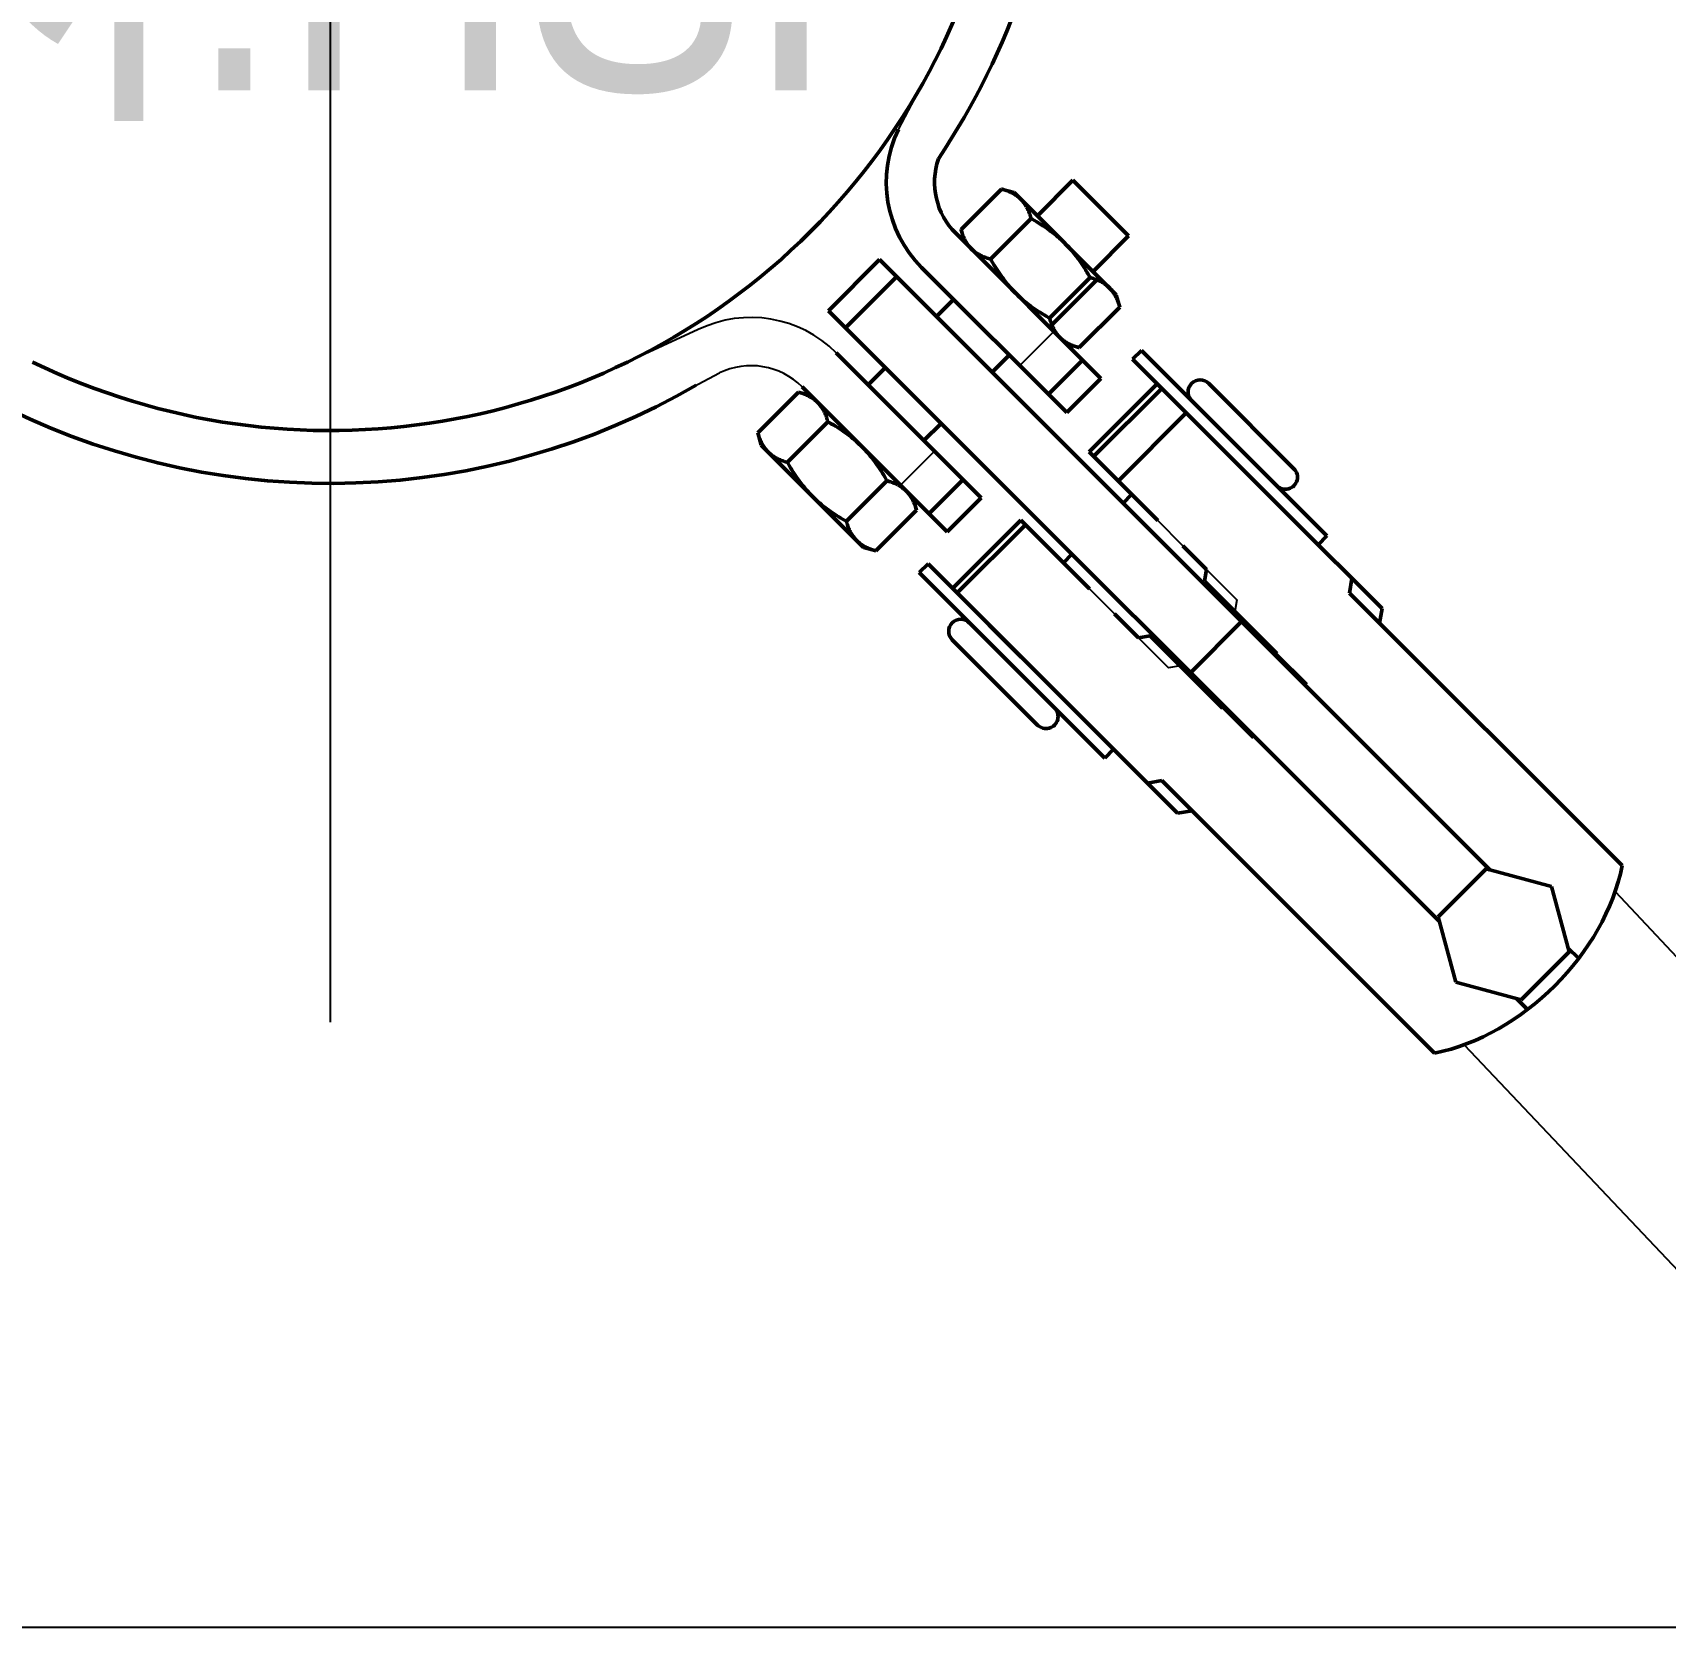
# Model space of a CAD drawing. Header units: millimetres. Extents: x 0 to 1390178, y 0 to 110113.
# Drawn here: x 552915.1 to 553052.5, y 34400.7 to 34534.9 of the extents above; entities that cross this region are included whole.
import ezdxf
from ezdxf.enums import TextEntityAlignment as Align
from ezdxf.xclip import XClip

# ---------------------------------------------------------------- set-up
doc = ezdxf.new("R2010")
doc.units = ezdxf.units.MM
doc.header["$LTSCALE"] = 100
doc.header["$XCLIPFRAME"] = 0
doc.linetypes.add('X - 평면도$0$CENTER', pattern=[65, 60, -2, 1, -2])
doc.linetypes.add('X - 평면도$0$DASHED', pattern=[0.75, 0.5, -0.25])
doc.layers.add('X - 평면도$0$AA-WAXM-CONC', color=2, linetype='Continuous')
doc.layers.add('X - 평면도$0$LINE', color=7, linetype='Continuous')
doc.layers.add('X - 평면도$0$DEFPOINT', color=163, linetype='Continuous', plot=False)
for name, color, linetype, lineweight in [('X - 평면도$0$hidden', 7, 'X - 평면도$0$DASHED', 5), ('X - 평면도$0$thread', 7, 'Continuous', 5), ('X - 평면도$0$vis', 7, 'Continuous', 30)]:
    doc.layers.add(name, color=color, linetype=linetype, lineweight=lineweight)
doc.styles.add('X - 평면도$0$du', font='Dotum.ttf')

# ---------------------------------------------------------------- blocks, each defined once
blk = doc.blocks.new('X - 평면도$0$소방 100Ø')
at = {"layer": 'X - 평면도$0$hidden', "lineweight": 25}
for p, q in [((8835351.132955335, -5047024.048037196), (8835348.265243554, -5047026.915748976)), ((8835341.084493255, -5047034.096499275), (8835338.216781475, -5047036.964211056)), ((8835361.96871456, -5047042.064546719), (8835359.859059801, -5047039.954891961)), ((8835363.978932096, -5047044.074764255), (8835366.509599598, -5047046.605431758)), ((8835354.12363624, -5047045.690315524), (8835356.233290998, -5047047.799970282)), ((8835366.509599598, -5047046.605431758), (8835366.34161293, -5047047.584529804)), ((8835358.243508535, -5047049.810187818), (8835360.774176037, -5047052.340855321)), ((8835369.894280769, -5047051.137197644), (8835372.424948271, -5047053.667865146)), ((8835361.753274081, -5047052.172868656), (8835360.774176037, -5047052.340855321)), ((8835365.305941919, -5047055.725536494), (8835367.836609421, -5047058.256203996))]:
    blk.add_line(p, q, dxfattribs=at)
for points in [[(8835349.21158844, -5047014.544294652), (8835349.308511918, -5047014.598182196), (8835349.498383494, -5047014.706080602), (8835349.683200482, -5047014.814266358), (8835349.773801917, -5047014.868512994), (8835349.863243887, -5047014.922886686), (8835350.038779855, -5047015.032089109), (8835350.210061006, -5047015.14202209), (8835350.377327632, -5047015.252835747), (8835350.540808847, -5047015.364682503), (8835350.700723598, -5047015.477717815), (8835350.779409442, -5047015.534730751), (8835350.857281676, -5047015.592100857), (8835351.010684624, -5047015.70799532), (8835351.161126597, -5047015.825570153), (8835351.308795214, -5047015.945000427), (8835351.453872323, -5047016.066468203), (8835351.59653478, -5047016.190163488), (8835351.667014599, -5047016.252908245), (8835351.736955194, -5047016.316285251), (8835351.875302656, -5047016.445042526), (8835352.011743445, -5047016.576655636), (8835352.079300223, -5047016.643605376)], [(8835352.079300223, -5047016.643605376), (8835352.146249963, -5047016.711162152), (8835352.27786307, -5047016.847602943), (8835352.406620348, -5047016.985950403), (8835352.469997352, -5047017.055890998), (8835352.53274211, -5047017.126370819), (8835352.656437393, -5047017.269033274), (8835352.777905172, -5047017.414110383), (8835352.897335444, -5047017.561778998), (8835353.014910279, -5047017.712220974), (8835353.13080474, -5047017.865623919), (8835353.188174848, -5047017.943496155), (8835353.245187784, -5047018.022182001), (8835353.358223094, -5047018.18209675), (8835353.47006985, -5047018.345577965), (8835353.580883507, -5047018.512844592), (8835353.69081649, -5047018.684125744), (8835353.80001891, -5047018.859661711), (8835353.854392603, -5047018.94910368), (8835353.908639241, -5047019.039705116), (8835354.016824996, -5047019.224522104), (8835354.124723403, -5047019.41439368), (8835354.178610945, -5047019.511317158)], [(8835350.77162365, -5047022.918304453), (8835350.67470017, -5047022.86441691), (8835350.484828599, -5047022.756518504), (8835350.300011609, -5047022.648332749), (8835350.209410174, -5047022.594086109), (8835350.119968204, -5047022.53971242), (8835349.944432236, -5047022.430509998), (8835349.773151085, -5047022.320577016), (8835349.605884455, -5047022.209763357), (8835349.442403244, -5047022.097916599), (8835349.28248849, -5047021.984881295), (8835349.203802649, -5047021.927868353), (8835349.125930412, -5047021.870498247), (8835348.972527467, -5047021.754603786), (8835348.822085489, -5047021.637028953), (8835348.674416875, -5047021.517598679), (8835348.529339766, -5047021.396130903), (8835348.386677312, -5047021.272435619), (8835348.316197488, -5047021.20969086), (8835348.246256895, -5047021.146313855), (8835348.107909437, -5047021.017556576), (8835347.971468642, -5047020.885943472), (8835347.903911868, -5047020.81899373)], [(8835331.262471128, -5047030.00990071), (8835331.295909407, -5047030.043950265), (8835331.360706292, -5047030.11360631), (8835331.422844235, -5047030.18539126), (8835331.452956403, -5047030.222103031), (8835331.48245097, -5047030.259372769), (8835331.539644694, -5047030.335623281), (8835331.594534837, -5047030.414220268), (8835331.647222746, -5047030.495246476), (8835331.6978023, -5047030.578790205), (8835331.746360458, -5047030.664945642), (8835331.769906918, -5047030.709033869), (8835331.792977748, -5047030.753813187), (8835331.83772873, -5047030.845499862), (8835331.880682351, -5047030.940119725), (8835331.921902344, -5047031.037794359), (8835331.961447505, -5047031.138653371), (8835331.999371996, -5047031.242834985), (8835332.017742205, -5047031.296217469), (8835332.035725579, -5047031.35048666), (8835332.070553847, -5047031.4617658), (8835332.103898393, -5047031.576840511), (8835332.120026227, -5047031.635856865)], [(8835332.120026227, -5047031.635856865), (8835332.216614679, -5047031.689556794), (8835332.405899016, -5047031.797110969), (8835332.590231856, -5047031.90499294), (8835332.680627331, -5047031.959102595), (8835332.769886164, -5047032.013349155), (8835332.945120828, -5047032.122326693), (8835333.116181927, -5047032.232073942), (8835333.283303872, -5047032.342741245), (8835333.44671048, -5047032.454481615), (8835333.606615983, -5047032.567451419), (8835333.685320374, -5047032.624447325), (8835333.763225947, -5047032.68181113), (8835333.916738177, -5047032.797726084), (8835334.06734355, -5047032.915367281), (8835334.215226816, -5047033.034912247), (8835334.36056737, -5047033.156545958), (8835334.503540002, -5047033.280461801), (8835334.57419189, -5047033.343338519), (8835334.644315632, -5047033.406862656), (8835334.78306203, -5047033.535962047), (8835334.919944534, -5047033.667985393), (8835334.987738008, -5047033.735167591)], [(8835333.680061435, -5047040.009866668), (8835333.58347298, -5047039.956166744), (8835333.394188646, -5047039.848612564), (8835333.209855802, -5047039.740730597), (8835333.11946033, -5047039.686620941), (8835333.030201497, -5047039.632374382), (8835332.854966832, -5047039.52339684), (8835332.683905734, -5047039.413649594), (8835332.516783789, -5047039.302982291), (8835332.353377178, -5047039.191241926), (8835332.193471676, -5047039.078272117), (8835332.114767289, -5047039.02127621), (8835332.036861714, -5047038.963912407), (8835331.883349482, -5047038.847997453), (8835331.732744109, -5047038.730356256), (8835331.584860845, -5047038.610811288), (8835331.43952029, -5047038.489177579), (8835331.29654766, -5047038.365261735), (8835331.22589577, -5047038.302385015), (8835331.155772027, -5047038.238860879), (8835331.01702563, -5047038.10976149), (8835330.880143126, -5047037.97773814), (8835330.812349655, -5047037.910555944)], [(8835336.163572688, -5047042.493377922), (8835336.10455633, -5047042.477250094), (8835335.989481622, -5047042.443905542), (8835335.878202481, -5047042.409077276), (8835335.82393329, -5047042.391093904), (8835335.770550806, -5047042.372723693), (8835335.666369194, -5047042.334799202), (8835335.56551018, -5047042.295254041), (8835335.467835547, -5047042.254034052), (8835335.373215681, -5047042.211080428), (8835335.281529007, -5047042.166329449), (8835335.236749692, -5047042.143258614), (8835335.192661462, -5047042.119712155), (8835335.106506027, -5047042.071153997), (8835335.022962296, -5047042.020574445), (8835334.941936092, -5047041.967886534), (8835334.863339104, -5047041.912996391), (8835334.787088592, -5047041.855802665), (8835334.749818852, -5047041.826308098), (8835334.71310708, -5047041.796195934), (8835334.641322128, -5047041.734057989), (8835334.571666088, -5047041.669261103), (8835334.537616534, -5047041.635822823)]]:
    blk.add_lwpolyline(points, dxfattribs=at)
at = {"layer": 'X - 평면도$0$LINE', "color": 1, "linetype": 'X - 평면도$0$CENTER', "ltscale": 1000}
blk.add_line((8835290.248728957, -5046868.304684985), (8835290.248728957, -5047082.143092159), dxfattribs=at)
at = {"layer": 'X - 평면도$0$LINE'}
for p, q in [((8835338.055804662, -5047007.045861868), (8835341.63484004, -5047000.240835426)), ((8835321.214606151, -5047023.887060381), (8835315.265675819, -5047026.609999638)), ((8835317.211308358, -5047030.606567172), (8835322.989773946, -5047027.533472456)), ((8835398.334504332, -5047071.148767065), (8835421.56159659, -5047095.923872288)), ((8835385.64220344, -5047084.038398331), (8835418.820054263, -5047119.135798087))]:
    blk.add_line(p, q, dxfattribs=at)
for centre, radius, start, end in [((8835290.247057602, -5046975.225559905), 57.15001885732545, 64.04198189910906, 205.9580181488684), ((8835325.652525643, -5047033.00309057), 10.13889223433643, 45.0000000377318, 115.9580181008909), ((8835325.652525643, -5047033.00309057), 6.08333534060185, 45.0000000377318, 115.9580181008909)]:
    blk.add_arc(centre, radius, start, end, dxfattribs=at)
at = {"layer": 'X - 평면도$0$thread', "lineweight": 50}
for p, q in [((8835352.719373493, -5047011.31883814), (8835349.73695324, -5047014.301258393)), ((8835357.404067459, -5047016.003532106), (8835354.421647206, -5047018.985952357)), ((8835350.77162365, -5047023.686705509), (8835354.947012004, -5047019.511317156)), ((8835342.693853104, -5047021.344358528), (8835341.255006948, -5047022.783204684)), ((8835336.953439277, -5047027.084772354), (8835335.513102805, -5047028.525108827)), ((8835347.37854707, -5047026.029052494), (8835345.940429429, -5047027.467170136)), ((8835341.638861757, -5047031.768737808), (8835340.197796771, -5047033.209802793))]:
    blk.add_line(p, q, dxfattribs=at)
at = {"layer": 'X - 평면도$0$vis', "lineweight": 50}
for p, q in [((8835343.321089892, -5047015.467770694), (8835346.728077186, -5047012.060783399)), ((8835346.728077186, -5047012.060783399), (8835347.777732551, -5047012.342037704)), ((8835352.719373493, -5047011.31883814), (8835357.404067459, -5047016.003532106)), ((8835356.380867895, -5047020.945173046), (8835347.777732551, -5047012.342037704)), ((8835345.804601144, -5047017.951281948), (8835349.21158844, -5047014.544294652)), ((8835342.870267173, -5047015.785349034), (8835355.073191322, -5047027.988273183)), ((8835343.602344198, -5047016.517426057), (8835343.321089892, -5047015.467770694)), ((8835332.160970619, -5047022.293794012), (8835336.46253829, -5047017.992226342)), ((8835336.46253829, -5047017.992226342), (8835387.834685327, -5047069.34839817)), ((8835352.20547954, -5047030.855984962), (8835340.002555393, -5047018.653060814)), ((8835337.902675012, -5047019.432363061), (8835333.60110734, -5047023.733930731)), ((8835350.77162365, -5047022.918304453), (8835354.178610945, -5047019.511317158)), ((8835356.380867895, -5047020.945173046), (8835356.6621222, -5047021.994828412)), ((8835383.556565557, -5047073.67340645), (8835332.160970619, -5047022.293794012)), ((8835353.255134903, -5047025.401815707), (8835356.6621222, -5047021.994828412)), ((8835332.821805093, -5047025.833811114), (8835345.02472924, -5047038.036735261)), ((8835353.255134903, -5047025.401815707), (8835352.20547954, -5047025.1205614)), ((8835357.753178243, -5047026.378163276), (8835358.498783303, -5047025.632558215)), ((8835358.498783303, -5047025.632558215), (8835374.099135391, -5047041.232910303)), ((8835353.53638921, -5047026.45147107), (8835350.668677429, -5047029.31918285)), ((8835373.35353033, -5047041.978515366), (8835357.753178243, -5047026.378163276)), ((8835355.073191322, -5047027.988273183), (8835352.20547954, -5047030.855984962)), ((8835354.082507161, -5047034.178339321), (8835359.817930724, -5047028.442915758)), ((8835364.148175512, -5047028.414238643), (8835371.317454964, -5047035.583518095)), ((8835329.636514973, -5047029.152345613), (8835326.229527676, -5047032.559332909)), ((8835329.636514973, -5047029.152345613), (8835330.686170336, -5047029.433599919)), ((8835342.15701746, -5047040.904447043), (8835329.954093313, -5047028.701522896)), ((8835360.209710468, -5047028.834695501), (8835354.474286905, -5047034.570119064)), ((8835365.594483364, -5047034.219468398), (8835360.209710468, -5047028.834695501)), ((8835362.26004962, -5047030.885034656), (8835356.52462606, -5047036.620458217)), ((8835326.510781983, -5047033.608988272), (8835326.229527676, -5047032.559332909)), ((8835332.120026227, -5047031.635856865), (8835328.713038929, -5047035.042844163)), ((8835326.510781983, -5047033.608988272), (8835335.113917325, -5047042.212123616)), ((8835359.859059801, -5047039.954891961), (8835354.082507161, -5047034.178339321)), ((8835337.087048734, -5047036.602879371), (8835333.680061435, -5047040.009866668)), ((8835343.48792713, -5047036.49993315), (8835340.620215349, -5047039.36764493)), ((8835339.28930568, -5047038.036735261), (8835339.570559986, -5047039.086390624)), ((8835345.02472924, -5047038.036735261), (8835342.15701746, -5047040.904447043)), ((8835356.950218944, -5047038.479906993), (8835357.667146888, -5047037.762979047)), ((8835339.570559986, -5047039.086390624), (8835336.163572688, -5047042.493377922)), ((8835342.611660037, -5047045.649186445), (8835348.3470836, -5047039.913762884)), ((8835348.738863343, -5047040.305542627), (8835343.00343978, -5047046.040966189)), ((8835348.3470836, -5047039.913762884), (8835354.12363624, -5047045.690315524)), ((8835378.73391419, -5047047.358899226), (8835371.06891166, -5047039.693896696)), ((8835336.163572688, -5047042.493377922), (8835335.113917325, -5047042.212123616)), ((8835363.978932096, -5047044.074764255), (8835361.96871456, -5047042.064546719)), ((8835374.099135391, -5047041.232910303), (8835373.35353033, -5047041.978515366)), ((8835339.80130249, -5047044.330039028), (8835340.546907555, -5047043.584433964)), ((8835340.546907555, -5047043.584433964), (8835356.147259645, -5047059.184786052)), ((8835351.931723326, -5047043.498402609), (8835352.648651272, -5047042.781474665)), ((8835355.401654579, -5047059.930391116), (8835339.80130249, -5047044.330039028)), ((8835363.810945427, -5047045.053862303), (8835363.978932096, -5047044.074764255)), ((8835369.894280769, -5047051.137197644), (8835363.810945427, -5047045.053862303)), ((8835376.203246688, -5047044.828231724), (8835375.993263355, -5047046.052104281)), ((8835348.388212677, -5047051.425739085), (8835343.00343978, -5047046.040966189)), ((8835375.993263355, -5047046.052104281), (8835398.928007964, -5047068.968561618)), ((8835356.233290998, -5047047.799970282), (8835358.243508535, -5047049.810187818)), ((8835378.523930857, -5047048.582771784), (8835378.73391419, -5047047.358899226)), ((8835366.912005356, -5047048.441693407), (8835362.610437686, -5047052.743261078)), ((8835342.582982918, -5047049.979431236), (8835349.75226237, -5047057.148710689)), ((8835358.243508535, -5047049.810187818), (8835359.222606579, -5047049.642201154)), ((8835359.222606579, -5047049.642201154), (8835365.305941919, -5047055.725536494)), ((8835369.750895182, -5047051.280583231), (8835369.894280769, -5047051.137197644)), ((8835365.305941919, -5047055.725536494), (8835365.44932751, -5047055.582150903)), ((8835361.527643505, -5047064.565169912), (8835353.862640975, -5047056.900167381)), ((8835356.147259645, -5047059.184786052), (8835355.401654579, -5047059.930391116)), ((8835360.220848558, -5047061.824519077), (8835358.996976003, -5047062.034502411)), ((8835383.155593168, -5047084.740976414), (8835360.220848558, -5047061.824519077)), ((8835361.527643505, -5047064.565169912), (8835362.75151606, -5047064.35518658)), ((8835387.479778996, -5047069.253453001), (8835383.452140054, -5047073.284305988)), ((8835387.479778996, -5047069.253453001), (8835392.98441955, -5047070.726064147)), ((8835390.433782225, -5047080.260381268), (8835394.461421166, -5047076.229528282)), ((8835394.367358143, -5047075.879039517), (8835395.269680249, -5047076.781081026)), ((8835390.433782225, -5047080.260381268), (8835384.929141669, -5047078.78777012)), ((8835390.968112577, -5047081.082648698), (8835390.04028848, -5047080.155113129))]:
    blk.add_line(p, q, dxfattribs=at)
for points in [[(8835348.354033343, -5047012.918338496), (8835348.320103196, -5047012.885015385), (8835348.250675878, -5047012.820415752), (8835348.179104602, -5047012.758434659), (8835348.14249341, -5047012.728387056), (8835348.105319731, -5047012.698948441), (8835348.02924671, -5047012.641842591), (8835347.950805824, -5047012.587011037), (8835347.86991193, -5047012.534355486), (8835347.786474157, -5047012.483784853), (8835347.700395564, -5047012.435214745), (8835347.656333914, -5047012.411655223), (8835347.611572765, -5047012.38856698), (8835347.519895531, -5047012.343769187), (8835347.42524631, -5047012.300754422), (8835347.327499751, -5047012.259460835), (8835347.226522135, -5047012.219831388), (8835347.122170765, -5047012.181813564), (8835347.06868271, -5047012.163393786), (8835347.014293293, -5047012.145359168), (8835346.902726991, -5047012.110424099), (8835346.78729791, -5047012.076968187), (8835346.728077186, -5047012.060783399)], [(8835349.21158844, -5047014.544294652), (8835349.195403652, -5047014.48507393), (8835349.16194774, -5047014.369644849), (8835349.127012672, -5047014.258078547), (8835349.108978054, -5047014.20368913), (8835349.090558276, -5047014.150201075), (8835349.052540451, -5047014.045849705), (8835349.012911001, -5047013.944872087), (8835348.971617417, -5047013.84712553), (8835348.928602653, -5047013.752476308), (8835348.88380486, -5047013.660799075), (8835348.860716617, -5047013.616037926), (8835348.837157095, -5047013.571976276), (8835348.788586985, -5047013.485897681), (8835348.738016354, -5047013.40245991), (8835348.685360802, -5047013.321566014), (8835348.630529245, -5047013.243125128), (8835348.573423395, -5047013.167052107), (8835348.543984784, -5047013.12987843), (8835348.513937179, -5047013.093267234), (8835348.451956086, -5047013.021695958), (8835348.387356453, -5047012.952268643), (8835348.354033343, -5047012.918338496)], [(8835352.079300223, -5047016.643605376), (8835352.011743445, -5047016.576655636), (8835351.875302656, -5047016.445042526), (8835351.736955194, -5047016.316285251), (8835351.667014599, -5047016.252908245), (8835351.59653478, -5047016.190163488), (8835351.453872323, -5047016.066468203), (8835351.308795214, -5047015.945000427), (8835351.161126597, -5047015.825570153), (8835351.010684624, -5047015.70799532), (8835350.857281676, -5047015.592100857), (8835350.779409442, -5047015.534730751), (8835350.700723598, -5047015.477717815), (8835350.540808847, -5047015.364682503), (8835350.377327632, -5047015.252835747), (8835350.210061006, -5047015.14202209), (8835350.038779855, -5047015.032089109), (8835349.863243887, -5047014.922886686), (8835349.773801917, -5047014.868512994), (8835349.683200482, -5047014.814266358), (8835349.498383494, -5047014.706080602), (8835349.308511918, -5047014.598182196), (8835349.21158844, -5047014.544294652)], [(8835343.321089892, -5047015.467770694), (8835343.33727468, -5047015.526991418), (8835343.370730592, -5047015.642420497), (8835343.40566566, -5047015.7539868), (8835343.42370028, -5047015.808376215), (8835343.442120057, -5047015.861864273), (8835343.48013788, -5047015.966215642), (8835343.519767327, -5047016.067193259), (8835343.561060915, -5047016.164939817), (8835343.60407568, -5047016.259589037), (8835343.64887347, -5047016.351266274), (8835343.671961715, -5047016.396027422), (8835343.695521237, -5047016.440089071), (8835343.744091343, -5047016.526167665), (8835343.794661975, -5047016.609605441), (8835343.847317528, -5047016.690499332), (8835343.902149083, -5047016.76894022), (8835343.959254934, -5047016.84501324), (8835343.988693545, -5047016.882186916), (8835344.018741151, -5047016.91879811), (8835344.080722244, -5047016.990369385), (8835344.145321876, -5047017.059796706), (8835344.178644989, -5047017.093726849)], [(8835344.178644989, -5047017.093726849), (8835344.212575134, -5047017.127049962), (8835344.282002453, -5047017.191649592), (8835344.353573726, -5047017.253630687), (8835344.390184922, -5047017.283678291), (8835344.427358598, -5047017.313116902), (8835344.503431618, -5047017.370222753), (8835344.581872506, -5047017.42505431), (8835344.662766399, -5047017.477709863), (8835344.746204173, -5047017.528280495), (8835344.832282769, -5047017.576850602), (8835344.876344418, -5047017.600410122), (8835344.921105566, -5047017.623498367), (8835345.012782803, -5047017.66829616), (8835345.107432023, -5047017.711310925), (8835345.20517858, -5047017.752604509), (8835345.306156196, -5047017.792233959), (8835345.410507567, -5047017.830251783), (8835345.463995624, -5047017.848671559), (8835345.51838504, -5047017.866706179), (8835345.629951343, -5047017.901641248), (8835345.74538042, -5047017.93509716), (8835345.804601144, -5047017.951281948)], [(8835354.178610945, -5047019.511317158), (8835354.124723403, -5047019.41439368), (8835354.016824996, -5047019.224522104), (8835353.908639241, -5047019.039705116), (8835353.854392603, -5047018.94910368), (8835353.80001891, -5047018.859661711), (8835353.69081649, -5047018.684125744), (8835353.580883507, -5047018.512844592), (8835353.47006985, -5047018.345577965), (8835353.358223094, -5047018.18209675), (8835353.245187784, -5047018.022182001), (8835353.188174848, -5047017.943496155), (8835353.13080474, -5047017.865623919), (8835353.014910279, -5047017.712220974), (8835352.897335444, -5047017.561778998), (8835352.777905172, -5047017.414110383), (8835352.656437393, -5047017.269033274), (8835352.53274211, -5047017.126370819), (8835352.469997352, -5047017.055890998), (8835352.406620348, -5047016.985950403), (8835352.27786307, -5047016.847602943), (8835352.146249963, -5047016.711162152), (8835352.079300223, -5047016.643605376)], [(8835345.804601144, -5047017.951281948), (8835345.858488688, -5047018.048205426), (8835345.966387095, -5047018.238077), (8835346.07457285, -5047018.42289399), (8835346.128819488, -5047018.513495423), (8835346.183193179, -5047018.602937395), (8835346.2923956, -5047018.778473362), (8835346.402328582, -5047018.949754514), (8835346.51314224, -5047019.117021142), (8835346.624988997, -5047019.280502355), (8835346.738024304, -5047019.440417109), (8835346.795037245, -5047019.519102948), (8835346.85240735, -5047019.596975183), (8835346.96830181, -5047019.750378132), (8835347.085876642, -5047019.900820108), (8835347.205306917, -5047020.048488723), (8835347.326774696, -5047020.193565831), (8835347.45046998, -5047020.336228287), (8835347.513214737, -5047020.406708108), (8835347.576591743, -5047020.476648701), (8835347.705349019, -5047020.614996159), (8835347.836962124, -5047020.751436954), (8835347.903911868, -5047020.81899373)], [(8835355.804567102, -5047020.368872255), (8835355.770636955, -5047020.335549144), (8835355.701209638, -5047020.270949511), (8835355.629638363, -5047020.20896842), (8835355.593027169, -5047020.178920815), (8835355.555853492, -5047020.149482202), (8835355.479780471, -5047020.092376353), (8835355.401339583, -5047020.037544796), (8835355.320445688, -5047019.984889245), (8835355.237007916, -5047019.934318611), (8835355.150929322, -5047019.885748504), (8835355.106867673, -5047019.862188982), (8835355.062106524, -5047019.839100739), (8835354.97042929, -5047019.794302946), (8835354.875780068, -5047019.751288181), (8835354.778033512, -5047019.709994597), (8835354.677055893, -5047019.670365147), (8835354.572704524, -5047019.632347323), (8835354.519216469, -5047019.613927545), (8835354.464827051, -5047019.595892927), (8835354.35326075, -5047019.560957858), (8835354.237831669, -5047019.527501946), (8835354.178610945, -5047019.511317158)], [(8835356.6621222, -5047021.994828412), (8835356.645937411, -5047021.935607689), (8835356.6124815, -5047021.820178607), (8835356.57754643, -5047021.708612306), (8835356.559511812, -5047021.654222889), (8835356.541092034, -5047021.600734834), (8835356.50307421, -5047021.496383464), (8835356.463444762, -5047021.395405848), (8835356.422151176, -5047021.297659289), (8835356.379136411, -5047021.203010067), (8835356.334338618, -5047021.111332834), (8835356.311250376, -5047021.066571685), (8835356.287690854, -5047021.022510035), (8835356.239120744, -5047020.93643144), (8835356.188550113, -5047020.852993669), (8835356.135894561, -5047020.772099772), (8835356.081063004, -5047020.693658886), (8835356.023957156, -5047020.617585866), (8835355.994518543, -5047020.580412189), (8835355.96447094, -5047020.543800997), (8835355.902489847, -5047020.472229719), (8835355.837890211, -5047020.402802402), (8835355.804567102, -5047020.368872255)], [(8835347.903911868, -5047020.81899373), (8835347.971468642, -5047020.885943472), (8835348.107909437, -5047021.017556576), (8835348.246256895, -5047021.146313855), (8835348.316197488, -5047021.20969086), (8835348.386677312, -5047021.272435619), (8835348.529339766, -5047021.396130903), (8835348.674416875, -5047021.517598679), (8835348.822085489, -5047021.637028953), (8835348.972527467, -5047021.754603786), (8835349.125930412, -5047021.870498247), (8835349.203802649, -5047021.927868353), (8835349.28248849, -5047021.984881295), (8835349.442403244, -5047022.097916599), (8835349.605884455, -5047022.209763357), (8835349.773151085, -5047022.320577016), (8835349.944432236, -5047022.430509998), (8835350.119968204, -5047022.53971242), (8835350.209410174, -5047022.594086109), (8835350.300011609, -5047022.648332749), (8835350.484828599, -5047022.756518504), (8835350.67470017, -5047022.86441691), (8835350.77162365, -5047022.918304453)], [(8835350.77162365, -5047022.918304453), (8835350.787808439, -5047022.977525176), (8835350.82126435, -5047023.092954256), (8835350.85619942, -5047023.204520559), (8835350.87423404, -5047023.258909974), (8835350.892653815, -5047023.312398031), (8835350.93067164, -5047023.416749401), (8835350.970301088, -5047023.517727019), (8835351.011594674, -5047023.615473576), (8835351.054609438, -5047023.710122796), (8835351.09940723, -5047023.801800033), (8835351.122495474, -5047023.84656118), (8835351.146054996, -5047023.89062283), (8835351.194625102, -5047023.976701424), (8835351.245195733, -5047024.0601392), (8835351.297851287, -5047024.141033093), (8835351.352682842, -5047024.219473979), (8835351.409788692, -5047024.295546999), (8835351.439227305, -5047024.332720676), (8835351.469274912, -5047024.369331872), (8835351.531256003, -5047024.440903144), (8835351.595855635, -5047024.510330465), (8835351.62917875, -5047024.544260608)], [(8835351.62917875, -5047024.544260608), (8835351.663108893, -5047024.577583721), (8835351.732536213, -5047024.642183354), (8835351.804107487, -5047024.704164447), (8835351.840718681, -5047024.73421205), (8835351.877892356, -5047024.763650663), (8835351.953965377, -5047024.820756512), (8835352.032406265, -5047024.875588069), (8835352.113300158, -5047024.928243624), (8835352.196737932, -5047024.978814254), (8835352.282816527, -5047025.027384361), (8835352.326878177, -5047025.050943883), (8835352.371639324, -5047025.074032128), (8835352.463316562, -5047025.118829919), (8835352.557965782, -5047025.161844684), (8835352.65571234, -5047025.203138271), (8835352.756689955, -5047025.242767718), (8835352.861041326, -5047025.280785542), (8835352.914529383, -5047025.299205318), (8835352.968918798, -5047025.317239938), (8835353.080485102, -5047025.352175007), (8835353.19591418, -5047025.385630919), (8835353.255134903, -5047025.401815707)], [(8835331.262471128, -5047030.00990071), (8835331.228421573, -5047029.976462429), (8835331.15876553, -5047029.911665546), (8835331.08698058, -5047029.849527603), (8835331.050268808, -5047029.819415437), (8835331.01299907, -5047029.78992087), (8835330.936748557, -5047029.732727146), (8835330.85815157, -5047029.677837001), (8835330.777125362, -5047029.625149092), (8835330.693581631, -5047029.574569538), (8835330.607426198, -5047029.526011381), (8835330.563337969, -5047029.502464922), (8835330.518558651, -5047029.479394088), (8835330.426871978, -5047029.43464311), (8835330.332252113, -5047029.391689485), (8835330.23457748, -5047029.350469496), (8835330.133718468, -5047029.310924334), (8835330.029536854, -5047029.272999844), (8835329.97615437, -5047029.254629632), (8835329.921885177, -5047029.236646259), (8835329.81060604, -5047029.201817993), (8835329.69553133, -5047029.168473445), (8835329.636514973, -5047029.152345613)], [(8835332.120026227, -5047031.635856865), (8835332.103898393, -5047031.576840511), (8835332.070553847, -5047031.4617658), (8835332.035725579, -5047031.35048666), (8835332.017742205, -5047031.296217469), (8835331.999371996, -5047031.242834985), (8835331.961447505, -5047031.138653371), (8835331.921902344, -5047031.037794359), (8835331.880682351, -5047030.940119725), (8835331.83772873, -5047030.845499862), (8835331.792977748, -5047030.753813187), (8835331.769906918, -5047030.709033869), (8835331.746360458, -5047030.664945642), (8835331.6978023, -5047030.578790205), (8835331.647222746, -5047030.495246476), (8835331.594534837, -5047030.414220268), (8835331.539644694, -5047030.335623281), (8835331.48245097, -5047030.259372769), (8835331.452956403, -5047030.222103031), (8835331.422844235, -5047030.18539126), (8835331.360706292, -5047030.11360631), (8835331.295909407, -5047030.043950265), (8835331.262471128, -5047030.00990071)], [(8835326.229527676, -5047032.559332909), (8835326.245655505, -5047032.618349269), (8835326.279000057, -5047032.733423976), (8835326.313828321, -5047032.844703116), (8835326.331811694, -5047032.898972308), (8835326.350181906, -5047032.952354791), (8835326.388106396, -5047033.056536404), (8835326.427651558, -5047033.157395417), (8835326.468871547, -5047033.255070051), (8835326.51182517, -5047033.349689918), (8835326.556576148, -5047033.441376591), (8835326.579646984, -5047033.486155907), (8835326.603193443, -5047033.530244136), (8835326.6517516, -5047033.616399569), (8835326.702331154, -5047033.699943302), (8835326.755019063, -5047033.780969506), (8835326.809909208, -5047033.859566495), (8835326.867102934, -5047033.935817007), (8835326.8965975, -5047033.973086746), (8835326.926709665, -5047034.009798517), (8835326.98884761, -5047034.081583468), (8835327.053644495, -5047034.151239509), (8835327.087082775, -5047034.185289064)], [(8835334.987738008, -5047033.735167591), (8835334.919944534, -5047033.667985393), (8835334.78306203, -5047033.535962047), (8835334.644315632, -5047033.406862656), (8835334.57419189, -5047033.343338519), (8835334.503540002, -5047033.280461801), (8835334.36056737, -5047033.156545958), (8835334.215226816, -5047033.034912247), (8835334.06734355, -5047032.915367281), (8835333.916738177, -5047032.797726084), (8835333.763225947, -5047032.68181113), (8835333.685320374, -5047032.624447325), (8835333.606615983, -5047032.567451419), (8835333.44671048, -5047032.454481615), (8835333.283303872, -5047032.342741245), (8835333.116181927, -5047032.232073942), (8835332.945120828, -5047032.122326693), (8835332.769886164, -5047032.013349155), (8835332.680627331, -5047031.959102595), (8835332.590231856, -5047031.90499294), (8835332.405899016, -5047031.797110969), (8835332.216614679, -5047031.689556794), (8835332.120026227, -5047031.635856865)], [(8835337.087048734, -5047036.602879371), (8835337.033348804, -5047036.50629092), (8835336.92579463, -5047036.317006582), (8835336.817912659, -5047036.132673742), (8835336.763803003, -5047036.042278267), (8835336.709556444, -5047035.953019435), (8835336.600578904, -5047035.77778477), (8835336.490831656, -5047035.606723672), (8835336.380164353, -5047035.439601725), (8835336.268423984, -5047035.276195118), (8835336.15545418, -5047035.116289614), (8835336.098458273, -5047035.037585225), (8835336.041094469, -5047034.959679652), (8835335.925179515, -5047034.806167422), (8835335.807538318, -5047034.655562049), (8835335.687993351, -5047034.507678783), (8835335.566359641, -5047034.362338228), (8835335.442443797, -5047034.219365597), (8835335.37956708, -5047034.148713706), (8835335.316042941, -5047034.078589965), (8835335.186943552, -5047033.939843567), (8835335.054920204, -5047033.802961065), (8835334.987738008, -5047033.735167591)], [(8835327.087082775, -5047034.185289064), (8835327.12113233, -5047034.218727343), (8835327.19078837, -5047034.28352423), (8835327.26257332, -5047034.345662175), (8835327.299285093, -5047034.375774339), (8835327.336554833, -5047034.405268906), (8835327.412805345, -5047034.462462632), (8835327.491402332, -5047034.517352773), (8835327.572428538, -5047034.570040686), (8835327.655972267, -5047034.620620238), (8835327.742127704, -5047034.669178396), (8835327.786215933, -5047034.692724856), (8835327.830995247, -5047034.71579569), (8835327.922681922, -5047034.760546669), (8835328.017301787, -5047034.803500289), (8835328.114976421, -5047034.84472028), (8835328.215835435, -5047034.884265443), (8835328.320017047, -5047034.922189934), (8835328.373399531, -5047034.940560145), (8835328.427668722, -5047034.958543517), (8835328.538947864, -5047034.993371783), (8835328.65402257, -5047035.026716335), (8835328.713038929, -5047035.042844163)], [(8835328.713038929, -5047035.042844163), (8835328.766738854, -5047035.139432618), (8835328.874293033, -5047035.328716952), (8835328.982175, -5047035.513049794), (8835329.036284657, -5047035.603445267), (8835329.090531215, -5047035.692704102), (8835329.199508758, -5047035.867938766), (8835329.309256004, -5047036.038999865), (8835329.419923307, -5047036.20612181), (8835329.531663673, -5047036.36952842), (8835329.64463348, -5047036.529433923), (8835329.70162939, -5047036.60813831), (8835329.758993192, -5047036.686043883), (8835329.874908146, -5047036.839556115), (8835329.992549341, -5047036.990161488), (8835330.112094311, -5047037.138044754), (8835330.23372802, -5047037.283385308), (8835330.357643863, -5047037.426357938), (8835330.420520583, -5047037.497009827), (8835330.484044718, -5047037.56713357), (8835330.613144107, -5047037.705879968), (8835330.745167457, -5047037.842762472), (8835330.812349655, -5047037.910555944)], [(8835338.713004887, -5047037.460434468), (8835338.678955331, -5047037.426996188), (8835338.609299289, -5047037.362199306), (8835338.537514338, -5047037.300061362), (8835338.500802567, -5047037.269949196), (8835338.46353283, -5047037.240454629), (8835338.387282316, -5047037.183260905), (8835338.30868533, -5047037.12837076), (8835338.227659121, -5047037.075682851), (8835338.14411539, -5047037.025103297), (8835338.057959957, -5047036.97654514), (8835338.01387173, -5047036.952998681), (8835337.96909241, -5047036.929927846), (8835337.877405737, -5047036.885176869), (8835337.782785872, -5047036.842223244), (8835337.68511124, -5047036.801003255), (8835337.584252227, -5047036.761458093), (8835337.480070613, -5047036.723533602), (8835337.42668813, -5047036.705163391), (8835337.372418938, -5047036.68718002), (8835337.261139799, -5047036.652351752), (8835337.146065088, -5047036.619007204), (8835337.087048734, -5047036.602879371)], [(8835330.812349655, -5047037.910555944), (8835330.880143126, -5047037.97773814), (8835331.01702563, -5047038.10976149), (8835331.155772027, -5047038.238860879), (8835331.22589577, -5047038.302385015), (8835331.29654766, -5047038.365261735), (8835331.43952029, -5047038.489177579), (8835331.584860845, -5047038.610811288), (8835331.732744109, -5047038.730356256), (8835331.883349482, -5047038.847997453), (8835332.036861714, -5047038.963912407), (8835332.114767289, -5047039.02127621), (8835332.193471676, -5047039.078272117), (8835332.353377178, -5047039.191241926), (8835332.516783789, -5047039.302982291), (8835332.683905734, -5047039.413649594), (8835332.854966832, -5047039.52339684), (8835333.030201497, -5047039.632374382), (8835333.11946033, -5047039.686620941), (8835333.209855802, -5047039.740730597), (8835333.394188646, -5047039.848612564), (8835333.58347298, -5047039.956166744), (8835333.680061435, -5047040.009866668)], [(8835339.570559986, -5047039.086390624), (8835339.554432154, -5047039.027374269), (8835339.521087606, -5047038.912299559), (8835339.486259338, -5047038.801020419), (8835339.468275964, -5047038.746751228), (8835339.449905755, -5047038.693368744), (8835339.411981264, -5047038.58918713), (8835339.372436102, -5047038.488328118), (8835339.331216112, -5047038.390653485), (8835339.288262488, -5047038.296033621), (8835339.24351151, -5047038.204346946), (8835339.220440676, -5047038.159567628), (8835339.196894217, -5047038.1154794), (8835339.14833606, -5047038.029323967), (8835339.097756505, -5047037.945780234), (8835339.045068597, -5047037.864754029), (8835338.990178453, -5047037.78615704), (8835338.932984728, -5047037.709906528), (8835338.903490162, -5047037.67263679), (8835338.873377994, -5047037.635925019), (8835338.811240051, -5047037.564140068), (8835338.746443165, -5047037.494484024), (8835338.713004887, -5047037.460434468)], [(8835333.680061435, -5047040.009866668), (8835333.696189264, -5047040.068883028), (8835333.729533816, -5047040.183957735), (8835333.764362082, -5047040.295236876), (8835333.782345453, -5047040.349506067), (8835333.800715664, -5047040.402888551), (8835333.838640155, -5047040.507070163), (8835333.878185317, -5047040.607929176), (8835333.919405306, -5047040.70560381), (8835333.96235893, -5047040.800223676), (8835334.007109907, -5047040.89191035), (8835334.030180743, -5047040.936689666), (8835334.053727202, -5047040.980777895), (8835334.102285359, -5047041.066933328), (8835334.152864913, -5047041.150477061), (8835334.205552824, -5047041.231503267), (8835334.260442967, -5047041.310100254), (8835334.317636693, -5047041.386350766), (8835334.34713126, -5047041.423620505), (8835334.377243424, -5047041.460332276), (8835334.439381368, -5047041.532117227), (8835334.504178254, -5047041.601773268), (8835334.537616534, -5047041.635822823)], [(8835334.537616534, -5047041.635822823), (8835334.571666088, -5047041.669261103), (8835334.641322128, -5047041.734057989), (8835334.71310708, -5047041.796195934), (8835334.749818852, -5047041.826308098), (8835334.787088592, -5047041.855802665), (8835334.863339104, -5047041.912996391), (8835334.941936092, -5047041.967886534), (8835335.022962296, -5047042.020574445), (8835335.106506027, -5047042.071153997), (8835335.192661462, -5047042.119712155), (8835335.236749692, -5047042.143258614), (8835335.281529007, -5047042.166329449), (8835335.373215681, -5047042.211080428), (8835335.467835547, -5047042.254034052), (8835335.56551018, -5047042.295254041), (8835335.666369194, -5047042.334799202), (8835335.770550806, -5047042.372723693), (8835335.82393329, -5047042.391093904), (8835335.878202481, -5047042.409077276), (8835335.989481622, -5047042.443905542), (8835336.10455633, -5047042.477250094), (8835336.163572688, -5047042.493377922)], [(8835394.461421166, -5047076.229528282), (8835392.98441955, -5047070.726064147)], [(8835384.929141669, -5047078.78777012), (8835383.452140054, -5047073.284305988)]]:
    blk.add_lwpolyline(points, dxfattribs=at)
for centre, radius, start, end in [((8835290.247057602, -5046975.225559905), 61.59502032400626, 326.1749803276609, 25.95801814886843), ((8835290.247057602, -5046975.225559905), 57.15001885732543, 244.0419818991091, 25.95801814886843), ((8835347.171834847, -5047011.483781364), 10.13889223433648, 154.0419818511315, 225.0000000377318), ((8835347.171834847, -5047011.483781364), 6.08333534060189, 161.0966582017215, 225.0000008301), ((8835290.247057602, -5046975.225559905), 61.59502032400626, 244.0419818991091, 300.0104284174229), ((8835363.431247568, -5047029.13116659), 1.013889223433641, 45.0000000377318, 225.0000000377318), ((8835370.60052702, -5047036.300446043), 1.013889223433641, 225.0000000377318, 45.0000000377318), ((8835343.299910866, -5047049.262503294), 1.013889223433641, 45.0000000377318, 225.0000000377318), ((8835350.469190318, -5047056.431782747), 1.013889223433641, 225.0000000377318, 45.0000000377318)]:
    blk.add_arc(centre, radius, start, end, dxfattribs=at)
at = {"layer": 'X - 평면도$0$vis', "lineweight": 50, "extrusion": (0, 0, -1)}
blk.add_ellipse((8835385.15163645, -5047070.964604899), major_axis=(-11.4708471241909, -11.4708471241909), ratio=0.7071067811864913, start_param=3.95434821495876, end_param=5.47042974581062, dxfattribs=at)
blk = doc.blocks.new('X - 평면도$0$2F PL')
at = {"layer": 'X - 평면도$0$AA-WAXM-CONC'}
blk.add_line((-13417.24332969612, 17090.90274402255), (-14717.24332969624, 17090.90274402255), dxfattribs=at)
at = {"layer": 'X - 평면도$0$DEFPOINT'}
blk.add_blockref('X - 평면도$0$소방 100Ø', (-8849739.416744359, 5064223.954714435), dxfattribs=at)
at = {"layer": 'X - 평면도$0$DEFPOINT', "style": 'X - 평면도$0$du', "width": 0.9}
blk.add_text('저:HSP', height=24, rotation=0.0001375642787520237, dxfattribs=at).set_placement((-14395.20187743881, 17220.20457416994, 8.431577022328495e-07), align=Align.RIGHT)
blk = doc.blocks.new('X - 평면도', base_point=(-475.3640304019209, -286.727544500216))
blk.add_blockref('X - 평면도$0$2F PL', (838639.2251018132, 33202.21578745756))

msp = doc.modelspace()

# ---------------------------------------------------------------- block references
ref = msp.add_blockref('X - 평면도', (-271725.2813814067, -16179.13384891691))
XClip(ref).set_block_clipping_path([(775249.9173510048, 15892.406304416683), (859249.9173510048, 75292.40630441668)])

doc.saveas('drawing.dxf')
